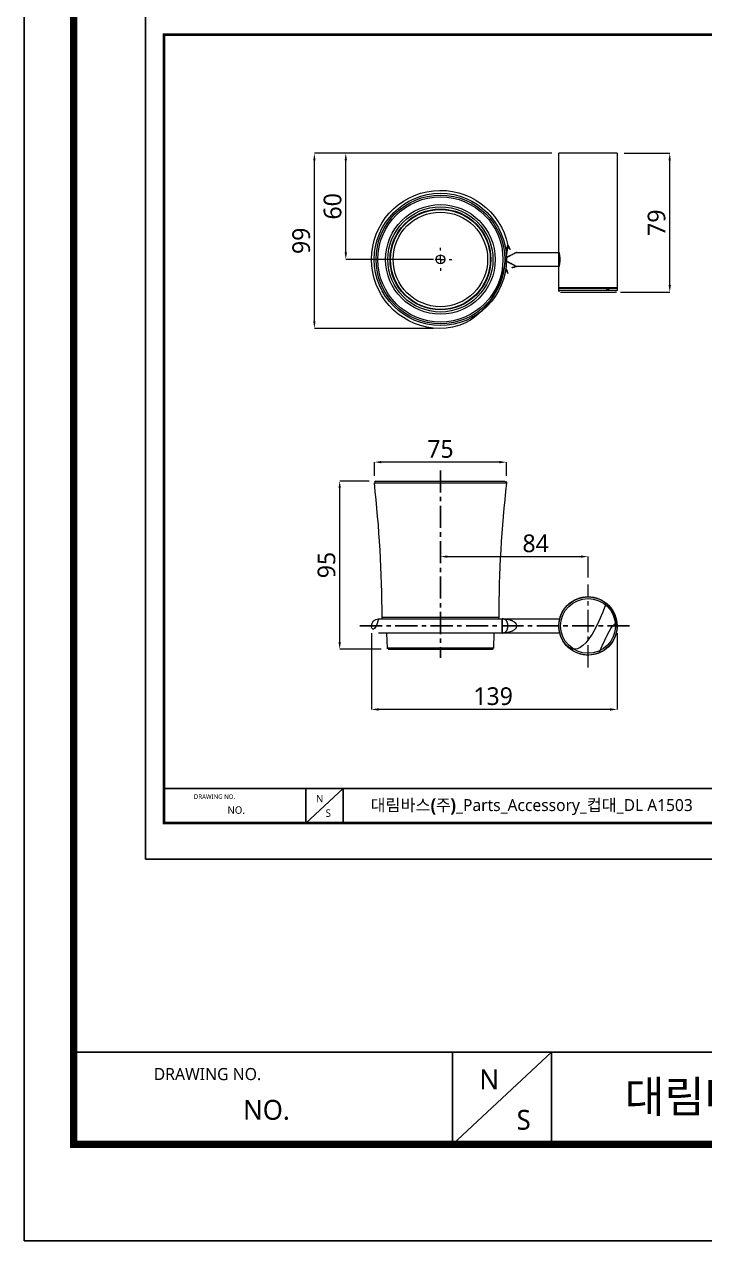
# Model space of a CAD drawing. Extents: x 16296675745 to 16296677481, y -37409619395 to -37409618123.
# Drawn here: x 16296675745 to 16296676130, y -37409619395 to -37409618708 of the extents above; entities that cross this region are included whole.
import ezdxf

# ---------------------------------------------------------------- set-up
doc = ezdxf.new("R2010")
doc.units = 0
doc.header["$LTSCALE"] = 10
doc.header["$MEASUREMENT"] = 0
doc.header["$PDMODE"] = 3
doc.header["$PDSIZE"] = -10
doc.linetypes.add('CENTER', pattern=[2, 1.25, -0.25, 0.25, -0.25])
doc.layers.get('0').update_dxf_attribs({"linetype": 'CONTINUOUS'})
doc.layers.get('DEFPOINTS').update_dxf_attribs({"linetype": 'CONTINUOUS'})
doc.styles.add('Daelim Dimension', font='')
doc.styles.get('Daelim Dimension').set_extended_font_data('NanumGothic')
doc.dimstyles.new('DEFAULT', dxfattribs={"dimscale": 2, "dimtxt": 2, "dimasz": 2, "dimexe": 0, "dimexo": 2, "dimgap": 1, "dimtad": 1, "dimdec": 1, "dimzin": 9, "dimdsep": 46, "dimtxsty": 'Daelim Dimension', "dimcen": 0.5, "dimclrd": 252, "dimclre": 252, "dimclrt": 3, "dimadec": 1, "dimazin": 0, "dimtfac": 1, "dimtdec": 1, "dimtix": 1, "dimtmove": 0, "dimatfit": 3, "dimfxl": 1, "dimtolj": 1, "dimtzin": 1, "dimlwd": 9, "dimlwe": 9, "dimarcsym": 0})

# ---------------------------------------------------------------- blocks, each defined once
blk = doc.blocks.new('SW_CENTERMARKSYMBOL_2')
at = {"color": 0, "linetype": 'Continuous', "lineweight": 0}
for p, q in [((-5, 0), (-6.5, 0)), ((0, 0), (-2.5, 0)), ((0, 5), (0, 6.5)), ((0, 0), (0, 2.5)), ((0, 0), (0, -2.5)), ((0, 0), (2.5, 0)), ((5, 0), (6.5, 0)), ((0, -5), (0, -6.5))]:
    blk.add_line(p, q, dxfattribs=at)
blk = doc.blocks.new('*D35')
at = {"color": 5, "lineweight": 9, "transparency": 16777216}
for p, q in [((16296675943.022381, -37409618962.977753), (16296675943.022381, -37409618955.190651)), ((16296676013.76973, -37409618955.190651), (16296675947.022381, -37409618955.190651)), ((16296676017.76973, -37409618962.977753), (16296676017.76973, -37409618955.190651))]:
    blk.add_line(p, q, dxfattribs=at)
at = {"color": 5, "transparency": 16777216}
for points in [[(16296675947.022381, -37409618954.523987), (16296675947.022381, -37409618955.857323), (16296675943.022381, -37409618955.190651)], [(16296676013.76973, -37409618954.523987), (16296676013.76973, -37409618955.857323), (16296676017.76973, -37409618955.190651)]]:
    blk.add_solid(points, dxfattribs=at)
at = {"layer": 'DEFPOINTS', "color": 0, "transparency": 16777216}
for p in [(16296675943.022381, -37409618955.190651), (16296675943.022381, -37409618966.977753), (16296676017.76973, -37409618966.977753)]:
    blk.add_point(p, dxfattribs=at)
at = {"color": 7, "transparency": 16777216, "insert": (16296675980.396061, -37409618947.804382), "char_height": 10, "attachment_point": 5, "style": 'Daelim Dimension'}
blk.add_mtext('\\A1;75', dxfattribs=at)
blk = doc.blocks.new('*D36')
at = {"color": 5, "lineweight": 9, "transparency": 16777216}
for p, q in [((16296675941.396061, -37409619051.779259), (16296675941.396061, -37409619094.981369)), ((16296676080.396061, -37409619051.779259), (16296676080.396061, -37409619094.981369)), ((16296676076.396061, -37409619094.981369), (16296675945.396061, -37409619094.981369))]:
    blk.add_line(p, q, dxfattribs=at)
at = {"color": 5, "transparency": 16777216}
for points in [[(16296675945.396061, -37409619094.314697), (16296675945.396061, -37409619095.648033), (16296675941.396061, -37409619094.981369)], [(16296676076.396061, -37409619094.314697), (16296676076.396061, -37409619095.648033), (16296676080.396061, -37409619094.981369)]]:
    blk.add_solid(points, dxfattribs=at)
at = {"layer": 'DEFPOINTS', "color": 0, "transparency": 16777216}
for p in [(16296675941.396061, -37409619047.779259), (16296676080.396061, -37409619047.779259), (16296675941.396061, -37409619094.981369)]:
    blk.add_point(p, dxfattribs=at)
at = {"color": 7, "transparency": 16777216, "insert": (16296676010.1947, -37409619087.530724), "char_height": 10, "attachment_point": 5, "style": 'Daelim Dimension'}
blk.add_mtext('\\A1;139', dxfattribs=at)
blk = doc.blocks.new('*D37')
at = {"color": 5, "lineweight": 9, "transparency": 16777216}
for p, q in [((16296675940.01608, -37409618965.86567), (16296675923.42717, -37409618965.86567)), ((16296675923.42717, -37409619056.86567), (16296675923.42717, -37409618969.86567)), ((16296675946.87967, -37409619060.86567), (16296675923.42717, -37409619060.86567))]:
    blk.add_line(p, q, dxfattribs=at)
at = {"color": 5, "transparency": 16777216}
for points in [[(16296675922.7605, -37409618969.86567), (16296675924.09383, -37409618969.86567), (16296675923.42717, -37409618965.86567)], [(16296675922.7605, -37409619056.86567), (16296675924.09383, -37409619056.86567), (16296675923.42717, -37409619060.86567)]]:
    blk.add_solid(points, dxfattribs=at)
at = {"layer": 'DEFPOINTS', "color": 0, "transparency": 16777216}
for p in [(16296675923.42717, -37409618965.86567), (16296675944.01608, -37409618965.86567), (16296675950.87967, -37409619060.86567)]:
    blk.add_point(p, dxfattribs=at)
at = {"color": 7, "transparency": 16777216, "insert": (16296675915.98368, -37409619013.36567), "char_height": 10, "attachment_point": 5, "rotation": 90, "style": 'Daelim Dimension'}
blk.add_mtext('\\A1;95', dxfattribs=at)
blk = doc.blocks.new('*D38')
at = {"color": 5, "lineweight": 9, "transparency": 16777216}
for p, q in [((16296675980.396061, -37409619004.592339), (16296675980.396061, -37409619008.592339)), ((16296675984.396061, -37409619008.592339), (16296676059.896061, -37409619008.592339)), ((16296676063.896061, -37409619020.319153), (16296676063.896061, -37409619008.592339))]:
    blk.add_line(p, q, dxfattribs=at)
at = {"color": 5, "transparency": 16777216}
for points in [[(16296675984.396061, -37409619007.925667), (16296675984.396061, -37409619009.259003), (16296675980.396061, -37409619008.592339)], [(16296676059.896061, -37409619007.925667), (16296676059.896061, -37409619009.259003), (16296676063.896061, -37409619008.592339)]]:
    blk.add_solid(points, dxfattribs=at)
at = {"layer": 'DEFPOINTS', "color": 0, "transparency": 16777216}
for p in [(16296675980.396061, -37409619008.592339), (16296676063.896061, -37409619008.592339), (16296676063.896061, -37409619024.319153)]:
    blk.add_point(p, dxfattribs=at)
at = {"color": 7, "transparency": 16777216, "insert": (16296676034.25857, -37409619001.148849), "char_height": 10, "attachment_point": 5, "style": 'Daelim Dimension'}
blk.add_mtext('\\A1;84', dxfattribs=at)
blk = doc.blocks.new('*D39')
at = {"color": 5, "lineweight": 9, "transparency": 16777216}
for p, q in [((16296676043.396061, -37409618780.619987), (16296675909.120331, -37409618780.619987)), ((16296675909.120331, -37409618875.619987), (16296675909.120331, -37409618784.619987)), ((16296675976.396061, -37409618879.619987), (16296675909.120331, -37409618879.619987))]:
    blk.add_line(p, q, dxfattribs=at)
at = {"color": 5, "transparency": 16777216}
for points in [[(16296675908.453659, -37409618784.619987), (16296675909.786989, -37409618784.619987), (16296675909.120331, -37409618780.619987)], [(16296675908.453659, -37409618875.619987), (16296675909.786989, -37409618875.619987), (16296675909.120331, -37409618879.619987)]]:
    blk.add_solid(points, dxfattribs=at)
at = {"layer": 'DEFPOINTS', "color": 0, "transparency": 16777216}
for p in [(16296675909.120331, -37409618780.619987), (16296676047.396061, -37409618780.619987), (16296675980.396061, -37409618879.619987)]:
    blk.add_point(p, dxfattribs=at)
at = {"color": 7, "transparency": 16777216, "insert": (16296675901.67684, -37409618830.119987), "char_height": 10, "attachment_point": 5, "rotation": 90, "style": 'Daelim Dimension'}
blk.add_mtext('\\A1;99', dxfattribs=at)
blk = doc.blocks.new('*D40')
at = {"color": 5, "lineweight": 9, "transparency": 16777216}
for p, q in [((16296676084.396061, -37409618780.619987), (16296676110.114071, -37409618780.619987)), ((16296676110.114071, -37409618855.119987), (16296676110.114071, -37409618784.619987)), ((16296676082.210251, -37409618859.119987), (16296676110.114071, -37409618859.119987))]:
    blk.add_line(p, q, dxfattribs=at)
at = {"color": 5, "transparency": 16777216}
for points in [[(16296676109.447399, -37409618784.619987), (16296676110.780741, -37409618784.619987), (16296676110.114071, -37409618780.619987)], [(16296676109.447399, -37409618855.119987), (16296676110.780741, -37409618855.119987), (16296676110.114071, -37409618859.119987)]]:
    blk.add_solid(points, dxfattribs=at)
at = {"layer": 'DEFPOINTS', "color": 0, "transparency": 16777216}
for p in [(16296676080.396061, -37409618780.619987), (16296676110.114071, -37409618780.619987), (16296676078.210251, -37409618859.119987)]:
    blk.add_point(p, dxfattribs=at)
at = {"color": 7, "transparency": 16777216, "insert": (16296676102.670589, -37409618819.869987), "char_height": 10, "attachment_point": 5, "rotation": 90, "style": 'Daelim Dimension'}
blk.add_mtext('\\A1;79', dxfattribs=at)
blk = doc.blocks.new('*D42')
at = {"color": 5, "lineweight": 9, "transparency": 16777216}
for p, q in [((16296676043.396061, -37409618780.619987), (16296675926.883659, -37409618780.619987)), ((16296675926.883659, -37409618836.619987), (16296675926.883659, -37409618784.619987)), ((16296675976.396061, -37409618840.619987), (16296675926.883659, -37409618840.619987))]:
    blk.add_line(p, q, dxfattribs=at)
at = {"color": 5, "transparency": 16777216}
for points in [[(16296675926.216999, -37409618784.619987), (16296675927.550329, -37409618784.619987), (16296675926.883659, -37409618780.619987)], [(16296675926.216999, -37409618836.619987), (16296675927.550329, -37409618836.619987), (16296675926.883659, -37409618840.619987)]]:
    blk.add_solid(points, dxfattribs=at)
at = {"layer": 'DEFPOINTS', "color": 0, "transparency": 16777216}
for p in [(16296675926.883659, -37409618780.619987), (16296676047.396061, -37409618780.619987), (16296675980.396061, -37409618840.619987)]:
    blk.add_point(p, dxfattribs=at)
at = {"color": 7, "transparency": 16777216, "insert": (16296675919.44018, -37409618810.619987), "char_height": 10, "attachment_point": 5, "rotation": 90, "style": 'Daelim Dimension'}
blk.add_mtext('\\A1;60', dxfattribs=at)

msp = doc.modelspace()

# ---------------------------------------------------------------- linework, layer by layer
at = {"color": 7, "linetype": 'Continuous', "lineweight": 15}
for p, q in [((16296676047.396061, -37409618836.469704), (16296676047.396061, -37409618780.619987)), ((16296676080.396061, -37409618780.619987), (16296676047.396061, -37409618780.619987)), ((16296676080.396061, -37409618780.619987), (16296676080.396061, -37409618856.619987)), ((16296676023.459, -37409618836.619987), (16296676047.433029, -37409618836.619987)), ((16296676047.396061, -37409618836.469994), (16296676047.396061, -37409618836.469704)), ((16296676047.433041, -37409618844.619987), (16296676023.459, -37409618844.619987)), ((16296676047.396061, -37409618856.619987), (16296676047.396061, -37409618844.769989)), ((16296676080.396061, -37409618856.619987), (16296676047.396061, -37409618856.619987)), ((16296676047.40922, -37409618858.128723), (16296676047.39782, -37409618856.821739)), ((16296676048.40918, -37409618859.119987), (16296676078.210251, -37409618859.119987)), ((16296676074.14352, -37409618856.821739), (16296676074.17028, -37409618856.969688)), ((16296676074.88142, -37409618856.786636), (16296676075.616409, -37409618856.786636)), ((16296676075.616409, -37409618856.786636), (16296676075.595869, -37409618856.909927)), ((16296676075.882151, -37409618856.969688), (16296676075.907261, -37409618856.821739)), ((16296676078.210251, -37409618859.119987), (16296676079.382931, -37409618859.119987)), ((16296676080.394291, -37409618856.821739), (16296676080.382891, -37409618858.128723)), ((16296675944.016081, -37409618965.865669), (16296676016.77603, -37409618965.865669)), ((16296676074.14352, -37409619034.849403), (16296676074.17028, -37409619034.872299)), ((16296676074.14352, -37409619034.849403), (16296676074.151449, -37409619034.856003)), ((16296676075.882151, -37409619036.444237), (16296676075.907261, -37409619036.468964)), ((16296676075.9, -37409619036.461617), (16296676075.907261, -37409619036.468964)), ((16296675945.396061, -37409619043.779259), (16296676015.396061, -37409619043.779259)), ((16296676015.396061, -37409619043.779259), (16296676047.888241, -37409619043.779259)), ((16296676015.396061, -37409619051.779259), (16296675945.396061, -37409619051.779259)), ((16296675950.37994, -37409619060.382317), (16296675950.09318, -37409619051.779259)), ((16296676010.69894, -37409619051.779259), (16296676010.41217, -37409619060.382317)), ((16296676047.888241, -37409619051.779259), (16296676015.396061, -37409619051.779259)), ((16296675950.879669, -37409619060.865669), (16296675980.396061, -37409619060.865669)), ((16296675980.396061, -37409619060.865669), (16296676009.912451, -37409619060.865669))]:
    msp.add_line(p, q, dxfattribs=at)
at = {"color": 8, "linetype": 'Continuous', "lineweight": 15}
for p, q in [((16296676047.39782, -37409618856.821739), (16296676074.14352, -37409618856.821739)), ((16296676080.382891, -37409618858.128723), (16296676047.40922, -37409618858.128723)), ((16296676075.907261, -37409618856.821739), (16296676080.394291, -37409618856.821739)), ((16296675943.022381, -37409618966.977753), (16296675980.396061, -37409618966.977753)), ((16296675980.396061, -37409618966.977753), (16296676017.76973, -37409618966.977753)), ((16296675980.396061, -37409619042.923981), (16296675947.42819, -37409619042.923981)), ((16296676013.36392, -37409619042.923981), (16296675980.396061, -37409619042.923981)), ((16296675980.396061, -37409619060.382317), (16296675950.37994, -37409619060.382317)), ((16296676010.41217, -37409619060.382317), (16296675980.396061, -37409619060.382317))]:
    msp.add_line(p, q, dxfattribs=at)
at = {"color": 1, "linetype": 'CENTER'}
for p, q in [((16296675980.396061, -37409618959.854736), (16296675980.396061, -37409619065.726593)), ((16296675934.881729, -37409619047.779259), (16296676089.506439, -37409619047.779259))]:
    msp.add_line(p, q, dxfattribs=at)
at = {"color": 1, "linetype": 'CENTER', "lineweight": 0}
msp.add_line((16296676063.896061, -37409619071.239357), (16296676063.896061, -37409619024.319153), dxfattribs=at)
at = {"color": 5}
for p, q in [((16296675823.98683, -37409619139.614609), (16296676348.17411, -37409619139.614609)), ((16296675772.947269, -37409619288.663177), (16296677170.780029, -37409619288.663177))]:
    msp.add_line(p, q, dxfattribs=at)
at = {"color": 5, "ltscale": 40}
for p, q in [((16296675904.337521, -37409619139.614609), (16296675904.337521, -37409619159.230949)), ((16296675904.337521, -37409619139.614609), (16296675904.337521, -37409619159.230949)), ((16296675925.331869, -37409619139.614609), (16296675904.337521, -37409619159.230949)), ((16296675925.331869, -37409619139.614609), (16296675904.337521, -37409619159.230949)), ((16296675925.331869, -37409619139.614609), (16296675925.331869, -37409619159.230949)), ((16296675925.331869, -37409619139.614609), (16296675925.331869, -37409619159.230949)), ((16296675987.21578, -37409619288.663177), (16296675987.21578, -37409619340.973419)), ((16296675987.21578, -37409619288.663177), (16296675987.21578, -37409619340.973419)), ((16296676043.20072, -37409619288.663177), (16296675987.21578, -37409619340.973419)), ((16296676043.20072, -37409619288.663177), (16296675987.21578, -37409619340.973419)), ((16296676043.20072, -37409619288.663177), (16296676043.20072, -37409619340.973419)), ((16296676043.20072, -37409619288.663177), (16296676043.20072, -37409619340.973419))]:
    msp.add_line(p, q, dxfattribs=at)
at = {"ltscale": 0.5}
for points in [[(16296675745.032089, -37409619395.241547), (16296677481.032089, -37409619395.241547), (16296677481.032089, -37409618123.241547), (16296675745.032089, -37409618123.241547)], [(16296675813.518641, -37409619179.581497), (16296676464.518641, -37409619179.581497), (16296676464.518641, -37409618702.581497), (16296675813.518641, -37409618702.581497)]]:
    msp.add_lwpolyline(points, close=True, dxfattribs=at)
at = {"color": 5, "linetype": 'ByBlock', "lineweight": 200}
for points, const_width in [([(16296675772.947269, -37409619340.775627), (16296677452.947269, -37409619340.775627), (16296677452.947269, -37409618152.775627), (16296675772.947269, -37409618152.775627)], 4), ([(16296675823.98683, -37409619159.156776), (16296676453.98683, -37409619159.156776), (16296676453.98683, -37409618713.656776), (16296675823.98683, -37409618713.656776)], 1.5)]:
    msp.add_lwpolyline(points, close=True, dxfattribs=dict(at, const_width=const_width))
at = {"color": 7, "linetype": 'Continuous', "lineweight": 15, "flags": 128}
for points in [[(16296676074.0193, -37409618856.619987), (16296676074.043671, -37409618856.623878), (16296676074.067089, -37409618856.635384), (16296676074.08865, -37409618856.65406), (16296676074.107519, -37409618856.679192), (16296676074.122959, -37409618856.709793), (16296676074.13438, -37409618856.744667), (16296676074.141319, -37409618856.782471), (16296676074.14352, -37409618856.821739)], [(16296675947.555889, -37409619043.779259), (16296675947.46771, -37409619043.398743), (16296675947.42819, -37409619042.923981)], [(16296676013.36392, -37409619042.923981), (16296676013.3244, -37409619043.398743), (16296676013.236231, -37409619043.779259)]]:
    msp.add_lwpolyline(points, dxfattribs=at)
at = {"color": 8, "linetype": 'Continuous', "lineweight": 15, "flags": 128}
for points in [[(16296676074.14352, -37409618856.821739), (16296676074.17248, -37409618856.814903), (16296676074.19499, -37409618856.808289), (16296676074.21011, -37409618856.802162), (16296676074.217211, -37409618856.796783), (16296676074.217699, -37409618856.794739)], [(16296676074.24004, -37409618856.921288), (16296676074.240419, -37409618856.926689), (16296676074.23406, -37409618856.935867), (16296676074.219801, -37409618856.946404), (16296676074.19824, -37409618856.957832), (16296676074.17028, -37409618856.969688)]]:
    msp.add_lwpolyline(points, dxfattribs=at)
at = {"color": 7, "linetype": 'Continuous', "lineweight": 15}
for centre, radius in [((16296675980.396061, -37409618840.619987), 37.379972), ((16296675980.396061, -37409618840.619987), 36.379972), ((16296675980.396061, -37409618840.619987), 35.386272), ((16296675980.396061, -37409618840.619987), 30.975817), ((16296675980.396061, -37409618840.619987), 29.734385), ((16296675980.396061, -37409618840.619987), 28.494565), ((16296675980.396061, -37409618840.619987), 28.230557), ((16296675980.396061, -37409618840.619987), 26.731389), ((16296675980.396061, -37409618840.619987), 2.5), ((16296676063.896061, -37409619047.779259), 16.5), ((16296676063.896061, -37409619047.779259), 16.486834), ((16296676063.896061, -37409619047.779259), 15.486872)]:
    msp.add_circle(centre, radius, dxfattribs=at)
for centre, radius, start, end in [((16296675980.396061, -37409618840.619987), 39, 11.767991422, 348.204332588), ((16296676023.465771, -37409618831.619987), 5, 192.047653324, 269.905797989), ((16296676023.465771, -37409618849.619987), 5, 90.057482882, 168.122142305), ((16296676047.597811, -37409618856.819992), 0.2, 90, 180.500085537), ((16296676048.40918, -37409618858.119987), 1, 180.500085537, 270), ((16296676074.0193, -37409618856.819992), 0.2, 7.235382105, 90), ((16296676075.578251, -37409618857.709938), 0.800205, 67.679963037, 88.738772018), ((16296676075.78586, -37409618856.787712), 0.169462, 98.212297956, 179.638052845), ((16296676075.59347, -37409618858.199661), 1.413203, 77.170996944, 89.069960602), ((16296676075.729, -37409618856.796967), 0.179968, 352.090346505, 79.545557722), ((16296676079.382931, -37409618858.119987), 1, 270, 359.499914463), ((16296676080.1943, -37409618856.819992), 0.2, 359.499914463, 90), ((16296675944.016081, -37409618966.865669), 1, 90, 186.4349981), ((16296675247.43268, -37409619045.431313), 700, 0.205015508, 6.4349981), ((16296676713.35943, -37409619045.431313), 700, 173.5650019, 179.794984492), ((16296676016.77603, -37409618966.865669), 1, 353.5650019, 90), ((16296676063.896061, -37409619047.779259), 16.498247, 51.601953556, 292.44012274), ((16296676063.896061, -37409619047.779259), 16.498239, 51.601953556, 43.278660133), ((16296676063.896061, -37409619047.779259), 16.498247, 292.44012274, 43.278660133), ((16296676074.0193, -37409619035.006126), 0.2, 48.643959856, 51.601953556), ((16296676075.76166, -37409619036.606056), 0.2, 43.278660133, 46.236323684), ((16296675945.396061, -37409619047.779259), 4, 90, 270), ((16296675950.879669, -37409619060.365669), 0.5, 181.909312348, 270), ((16296676009.912451, -37409619060.365669), 0.5, 270, 358.090687652)]:
    msp.add_arc(centre, radius, start, end, dxfattribs=at)
at = {"color": 8, "linetype": 'Continuous', "lineweight": 15}
for points, knots in [([(16296676018.561781, -37409618832.669563), (16296676018.564659, -37409618832.661583), (16296676018.571079, -37409618832.643829), (16296676018.540701, -37409618832.727829), (16296676018.485979, -37409618832.878853), (16296676018.412951, -37409618833.079552), (16296676018.31711, -37409618833.341797), (16296676018.192419, -37409618833.68145), (16296676017.958969, -37409618834.310112), (16296676017.699301, -37409618835.00174), (16296676017.49312, -37409618835.534081), (16296676017.41419, -37409618835.737862)], [0, 0, 0, 0, 0.0538899596, 0.1199075176, 0.2205613065, 0.3251833577, 0.3560889762, 0.4925408957, 0.6324432747, 0.8593011348, 1, 1, 1, 1]), ([(16296676017.698811, -37409618839.559067), (16296676017.925489, -37409618839.452713), (16296676018.415859, -37409618839.222603), (16296676019.15452, -37409618838.860687), (16296676020.00738, -37409618838.437363), (16296676020.75864, -37409618838.055183), (16296676021.404421, -37409618837.720886), (16296676021.901661, -37409618837.460419), (16296676022.399229, -37409618837.196609), (16296676022.769199, -37409618836.998047), (16296676023.04192, -37409618836.850754), (16296676023.237949, -37409618836.744339), (16296676023.388479, -37409618836.662247), (16296676023.460831, -37409618836.622688), (16296676023.459511, -37409618836.623413), (16296676023.459009, -37409618836.623688)], [0, 0, 0, 0, 0.0931512668, 0.2015204902, 0.310254015, 0.4561967119, 0.5301010912, 0.6044014153, 0.6915243276, 0.7803481617, 0.8119144761, 0.8685335292, 0.9269661897, 0.9728029453, 1, 1, 1, 1]), ([(16296676017.442471, -37409618845.572563), (16296676017.51613, -37409618845.763992), (16296676017.640881, -37409618846.088203), (16296676017.80834, -37409618846.530144), (16296676017.949921, -37409618846.906647), (16296676018.08552, -37409618847.270317), (16296676018.19986, -37409618847.579338), (16296676018.29344, -37409618847.833733), (16296676018.368771, -37409618848.039421), (16296676018.436411, -37409618848.224854), (16296676018.49033, -37409618848.373192), (16296676018.53056, -37409618848.484154), (16296676018.558359, -37409618848.560959), (16296676018.57287, -37409618848.601097), (16296676018.569969, -37409618848.593071), (16296676018.569321, -37409618848.591293)], [0, 0, 0, 0, 0.1355307355, 0.2295228102, 0.3238777383, 0.4197050044, 0.5162513626, 0.5829836678, 0.6501714938, 0.7192034295, 0.7891106112, 0.8471161713, 0.9059405033, 0.9791379289, 1, 1, 1, 1]), ([(16296676023.459009, -37409618844.616287), (16296676023.460779, -37409618844.617264), (16296676023.46739, -37409618844.62088), (16296676023.436069, -37409618844.603752), (16296676023.37001, -37409618844.567673), (16296676023.27224, -37409618844.514313), (16296676023.05723, -37409618844.397507), (16296676022.79648, -37409618844.256577), (16296676022.47039, -37409618844.08165), (16296676022.11952, -37409618843.894951), (16296676021.62883, -37409618843.636063), (16296676021.04689, -37409618843.333199), (16296676020.37986, -37409618842.991913), (16296676019.56933, -37409618842.583847), (16296676018.687469, -37409618842.146957), (16296676017.99394, -37409618841.820053), (16296676017.728979, -37409618841.695152)], [0, 0, 0, 0, 0.0166288432, 0.0621446453, 0.0625177192, 0.1272384554, 0.1714899998, 0.233568958, 0.2968915031, 0.3563537712, 0.4162613233, 0.5383206518, 0.6255927132, 0.7132349451, 0.8904422521, 1, 1, 1, 1]), ([(16296676075.595869, -37409618856.909927), (16296676075.584391, -37409618856.956383), (16296676075.546789, -37409618857.108459), (16296676075.43368, -37409618857.337318), (16296676075.23852, -37409618857.529961), (16296676075.05875, -37409618857.622543), (16296676074.952009, -37409618857.61042), (16296676074.92804, -37409618857.607697)], [0, 0, 0, 0, 0.1180573867, 0.3865711275, 0.6546091505, 0.9224307326, 1, 1, 1, 1])]:
    msp.add_open_spline(points, degree=3, knots=knots, dxfattribs=at)
at = {"color": 7, "linetype": 'Continuous', "lineweight": 15}
for points, knots in [([(16296676047.396061, -37409618836.469994), (16296676047.395651, -37409618836.468262), (16296676047.395229, -37409618836.466423), (16296676047.400209, -37409618836.486572), (16296676047.40048, -37409618836.487701)], [0, 0, 0, 0, 0.944058923, 1, 1, 1, 1]), ([(16296676047.396061, -37409618844.769989), (16296676047.396749, -37409618844.767212), (16296676047.39887, -37409618844.758797), (16296676047.41852, -37409618844.68029), (16296676047.449961, -37409618844.550407), (16296676047.48905, -37409618844.384453), (16296676047.53787, -37409618844.167282), (16296676047.59281, -37409618843.902359), (16296676047.636209, -37409618843.679749), (16296676047.680401, -37409618843.435791), (16296676047.724581, -37409618843.169487), (16296676047.76709, -37409618842.884537), (16296676047.806669, -37409618842.58316), (16296676047.842291, -37409618842.266548), (16296676047.87311, -37409618841.933487), (16296676047.897409, -37409618841.592796), (16296676047.914591, -37409618841.249184), (16296676047.924471, -37409618840.904991), (16296676047.92692, -37409618840.554764), (16296676047.92169, -37409618840.208504), (16296676047.90723, -37409618839.813118), (16296676047.87969, -37409618839.373123), (16296676047.84029, -37409618838.949478), (16296676047.787149, -37409618838.493767), (16296676047.73233, -37409618838.114532), (16296676047.659559, -37409618837.681679), (16296676047.599951, -37409618837.370583), (16296676047.54427, -37409618837.104538), (16296676047.493071, -37409618836.8722), (16296676047.45042, -37409618836.691063), (16296676047.42042, -37409618836.567833), (16296676047.400841, -37409618836.488937), (16296676047.397869, -37409618836.477173), (16296676047.396061, -37409618836.469994)], [0, 0, 0, 0, 0.0258851555, 0.0782649628, 0.1050107923, 0.1308901031, 0.1832286654, 0.2099227847, 0.236295748, 0.2628477017, 0.2896761884, 0.3168838831, 0.343545518, 0.370396496, 0.3978535117, 0.4255242467, 0.4517530761, 0.4781732551, 0.5048922281, 0.5320213886, 0.5576354667, 0.5964579169, 0.6358987987, 0.6617847338, 0.7141249016, 0.7408105055, 0.7941627522, 0.8212397124, 0.8487104577, 0.9019735245, 0.9293373582, 0.9569169008, 1, 1, 1, 1]), ([(16296676074.17028, -37409618856.969688), (16296676074.17465, -37409618856.987343), (16296676074.210649, -37409618857.132767), (16296676074.32336, -37409618857.388618), (16296676074.56085, -37409618857.660103), (16296676074.8505, -37409618857.814957), (16296676075.156321, -37409618857.835693), (16296676075.444241, -37409618857.720413), (16296676075.6828, -37409618857.481453), (16296676075.821951, -37409618857.208473), (16296676075.86809, -37409618857.025482), (16296676075.882151, -37409618856.969688)], [0, 0, 0, 0, 0.0181101489, 0.1492617343, 0.2811952524, 0.4137443369, 0.546196129, 0.6785229918, 0.8105231891, 0.9422289997, 1, 1, 1, 1]), ([(16296676074.21179, -37409618856.738327), (16296676074.21446, -37409618856.770287), (16296676074.219709, -37409618856.833153), (16296676074.237961, -37409618856.891121), (16296676074.246929, -37409618856.919617)], [0, 0, 0, 0, 0.5082874148, 1, 1, 1, 1]), ([(16296676074.250549, -37409618856.917999), (16296676074.26602, -37409618856.987747), (16296676074.30628, -37409618857.169273), (16296676074.460871, -37409618857.401833), (16296676074.66968, -37409618857.567688), (16296676074.83152, -37409618857.633072), (16296676074.9133, -37409618857.614227), (16296676074.92573, -37409618857.611366)], [0, 0, 0, 0, 0.1636934424, 0.4260360322, 0.6879499218, 0.9525729191, 1, 1, 1, 1]), ([(16296676074.555731, -37409618857.459152), (16296676074.602369, -37409618857.417732), (16296676074.71666, -37409618857.316238), (16296676074.830429, -37409618857.073914), (16296676074.865561, -37409618856.876007), (16296676074.88142, -37409618856.786636)], [0, 0, 0, 0, 0.2744055409, 0.6723548345, 1, 1, 1, 1]), ([(16296676075.016741, -37409618856.619987), (16296676075.00132, -37409618856.622208), (16296676074.97048, -37409618856.626648), (16296676074.929251, -37409618856.661278), (16296676074.89801, -37409618856.712189), (16296676074.88505, -37409618856.757896), (16296676074.881849, -37409618856.783287), (16296676074.88142, -37409618856.786636)], [0, 0, 0, 0, 0.2411629793, 0.4823401532, 0.7231407965, 0.9633579563, 1, 1, 1, 1]), ([(16296676074.92573, -37409618857.611366), (16296676074.986971, -37409618857.605667), (16296676075.11595, -37409618857.593674), (16296676075.30649, -37409618857.44606), (16296676075.46825, -37409618857.194862), (16296676075.5634, -37409618856.897812), (16296676075.56484, -37409618856.699348), (16296676075.56542, -37409618856.619987)], [0, 0, 0, 0, 0.1916375717, 0.40366868, 0.630870248, 0.8523925588, 1, 1, 1, 1]), ([(16296676074.17028, -37409619034.872299), (16296676074.17465, -37409619034.875977), (16296676074.210649, -37409619034.906281), (16296676074.32336, -37409619034.999496), (16296676074.56085, -37409619035.199341), (16296676074.8505, -37409619035.452003), (16296676075.156321, -37409619035.730881), (16296676075.444241, -37409619036.005608), (16296676075.6828, -37409619036.242233), (16296676075.821951, -37409619036.383713), (16296676075.86809, -37409619036.430092), (16296676075.882151, -37409619036.444237)], [0, 0, 0, 0, 0.0181101489, 0.1492617343, 0.2811952524, 0.4137443369, 0.546196129, 0.6785229918, 0.8105231891, 0.9422289997, 1, 1, 1, 1]), ([(16296676015.396061, -37409619043.779259), (16296676015.398661, -37409619043.779259), (16296676015.514931, -37409619043.779343), (16296676015.742559, -37409619043.78965), (16296676016.073601, -37409619043.836884), (16296676016.398161, -37409619043.920059), (16296676016.693529, -37409619044.035362), (16296676016.96055, -37409619044.178047), (16296676017.200979, -37409619044.342697), (16296676017.435711, -37409619044.546043), (16296676017.63788, -37409619044.766792), (16296676017.808399, -37409619044.993973), (16296676017.949909, -37409619045.21595), (16296676018.08552, -37409619045.46933), (16296676018.19986, -37409619045.728447), (16296676018.29344, -37409619045.984062), (16296676018.368771, -37409619046.22847), (16296676018.43639, -37409619046.497353), (16296676018.490391, -37409619046.774323), (16296676018.530371, -37409619047.052872), (16296676018.559151, -37409619047.348686), (16296676018.57424, -37409619047.682243), (16296676018.569521, -37409619048.03183), (16296676018.54814, -37409619048.3386), (16296676018.518061, -37409619048.597763), (16296676018.48233, -37409619048.825859), (16296676018.43857, -37409619049.046341), (16296676018.39464, -37409619049.22818), (16296676018.341209, -37409619049.421654), (16296676018.27688, -37409619049.623161), (16296676018.190359, -37409619049.851044), (16296676018.096849, -37409619050.061722), (16296676017.97716, -37409619050.295181), (16296676017.828609, -37409619050.53791), (16296676017.64855, -37409619050.778526), (16296676017.45974, -37409619050.986214), (16296676017.233191, -37409619051.191467), (16296676016.96707, -37409619051.379883), (16296676016.658609, -37409619051.540222), (16296676016.339911, -37409619051.656433), (16296676016.023411, -37409619051.730553), (16296676015.7113, -37409619051.770638), (16296676015.504471, -37409619051.77919), (16296676015.398661, -37409619051.779259), (16296676015.396061, -37409619051.779259)], [0, 0, 0, 0, 0.000935855, 0.0417565185, 0.0826380696, 0.1237406357, 0.1649385226, 0.197558276, 0.2302580415, 0.2632728297, 0.2964373905, 0.3185759551, 0.3407999848, 0.3633708039, 0.3861109954, 0.4018288891, 0.4176540747, 0.4339136153, 0.4503793084, 0.4640417351, 0.4778970125, 0.4951376781, 0.5128832282, 0.5286597471, 0.5406379755, 0.5527447247, 0.56520748, 0.5777710691, 0.5851567266, 0.6014141356, 0.6177945874, 0.6344816996, 0.6512462013, 0.6782833574, 0.7055021187, 0.7331477859, 0.7608942308, 0.8015555028, 0.8423901576, 0.8836365146, 0.9249829849, 0.9619999397, 0.999064145, 1, 1, 1, 1]), ([(16296676015.396061, -37409619051.779259), (16296676015.40192, -37409619051.779259), (16296676015.876221, -37409619051.779121), (16296676016.87726, -37409619051.743378), (16296676018.12402, -37409619051.593086), (16296676019.154921, -37409619051.379967), (16296676020.007219, -37409619051.144882), (16296676020.758671, -37409619050.863136), (16296676021.404421, -37409619050.543083), (16296676021.901661, -37409619050.244308), (16296676022.39925, -37409619049.868896), (16296676022.76915, -37409619049.493263), (16296676023.042, -37409619049.129402), (16296676023.237341, -37409619048.799873), (16296676023.390579, -37409619048.39875), (16296676023.46409, -37409619048.005722), (16296676023.471319, -37409619047.639633), (16296676023.436081, -37409619047.399857), (16296676023.369989, -37409619047.112289), (16296676023.27224, -37409619046.836731), (16296676023.05723, -37409619046.446503), (16296676022.79648, -37409619046.097481), (16296676022.47039, -37409619045.764343), (16296676022.11952, -37409619045.474899), (16296676021.62883, -37409619045.137367), (16296676021.046909, -37409619044.827164), (16296676020.379801, -37409619044.551102), (16296676019.56966, -37409619044.279907), (16296676018.441971, -37409619044.012161), (16296676016.98394, -37409619043.821312), (16296676015.93371, -37409619043.779411), (16296676015.40192, -37409619043.779259), (16296676015.396061, -37409619043.779259)], [0, 0, 0, 0, 0.0009046757, 0.0731804232, 0.1549342868, 0.1961726986, 0.2375497403, 0.2930862187, 0.32120951, 0.3494834725, 0.382636894, 0.4164375778, 0.4284497029, 0.4499953019, 0.4722310442, 0.4896735887, 0.5063284119, 0.5235745366, 0.5237158958, 0.548238849, 0.5650059413, 0.5885279139, 0.6125210868, 0.6350515848, 0.6577508027, 0.7039995844, 0.7370673275, 0.7702753297, 0.8374199073, 0.9179495617, 0.9990953243, 1, 1, 1, 1])]:
    msp.add_open_spline(points, degree=3, knots=knots, dxfattribs=at)

# ---------------------------------------------------------------- block references
at = {"color": 1, "linetype": 'Continuous', "lineweight": 0, "xscale": -1}
msp.add_blockref('SW_CENTERMARKSYMBOL_2', (16296675980.396061, -37409618840.619987), dxfattribs=at)

# ---------------------------------------------------------------- texts
at = {"color": 5, "ltscale": 40, "style": 'Daelim Dimension'}
for height, p in [(2.56901127, (16296675840.95973, -37409619145.549294)), (6.85069672, (16296675818.208349, -37409619304.489014))]:
    msp.add_text('DRAWING NO.', height=height, dxfattribs=at).set_placement(p)
at = {"attachment_point": 1, "style": 'Daelim Dimension'}
for s, insert, char_height, width in [('NO.', (16296675859.93012, -37409619149.751053), 4.2041236, 26.37394471), ('N', (16296675910.04771, -37409619143.29232), 4.204124, 5.86731056), ('S', (16296675915.45385, -37409619151.469841), 4.204124, 5.86731056), ('N', (16296676002.44294, -37409619298.470398), 11.210996, 15.6461615), ('NO.', (16296675868.79603, -37409619315.693657), 11.2109962, 70.33051922), ('S', (16296676023.4797, -37409619321.321259), 11.210996, 15.6461615)]:
    msp.add_mtext(s, dxfattribs=dict(at, insert=insert, char_height=char_height, width=width))
at = {"color": 2, "attachment_point": 1, "style": 'Daelim Dimension'}
for s, insert, char_height, width in [('{\\fPretendard Variable SemiBold|b0|i0|c129|p2;대림바스(주)}_Parts_Accessory_{\\fGulim|b0|i0|c129|p50;컵대}_DL A1503', (16296675940.859091, -37409619145.660728), 6.75662715, 260.66283526), ('{\\fPretendard Variable SemiBold|b0|i0|c129|p2;대림바스(주)}_Parts_Accessory_{\\fGulim|b0|i0|c129|p50;액세서리}4{\\fGulim|b0|i0|c129|p50;품}_DL A1500', (16296676084.60663, -37409619304.786163), 18.0176724, 729.2543326)]:
    msp.add_mtext(s, dxfattribs=dict(at, insert=insert, char_height=char_height, width=width))

# ---------------------------------------------------------------- dimensions: what is measured, and where the dimension line sits
for base, p1, p2, angle, picture, middle in [((16296675909.120331, -37409618780.619987), (16296675980.396061, -37409618879.619987), (16296676047.396061, -37409618780.619987), 90, '*D39', (16296675909.120331, -37409618830.119987)), ((16296675926.883659, -37409618780.619987), (16296675980.396061, -37409618840.619987), (16296676047.396061, -37409618780.619987), 90, '*D42', (16296675926.883671, -37409618810.619987)), ((16296675943.022381, -37409618955.190651), (16296676017.76973, -37409618966.977753), (16296675943.022381, -37409618966.977753), 180, '*D35', (16296675980.396061, -37409618955.190651)), ((16296676063.8960609436, -37409619008.592338562), (16296675980.3960609436, -37409619008.592338562), (16296676063.8960609436, -37409619024.319152832), 180, '*D38', (16296676034.2585697174, -37409619008.592338562)), ((16296675941.396061, -37409619094.981369), (16296676080.396061, -37409619047.779259), (16296675941.396061, -37409619047.779259), 180, '*D36', (16296676010.1947, -37409619094.981369))]:
    dim = msp.add_linear_dim(base=base, p1=p1, p2=p2, angle=angle, dimstyle='DEFAULT', override={"dimtxt": 5, "dimdec": 0, "dimclrd": 5, "dimclre": 5, "dimclrt": 7})
    dim.commit()
    dim.dimension.update_dxf_attribs({"geometry": picture, "text_midpoint": middle, "dimtype": 160})
for base, p1, p2, picture, middle in [((16296676110.1140708923, -37409618780.6199874878), (16296676078.2102508545, -37409618859.1199874878), (16296676080.3960609436, -37409618780.6199874878), '*D40', (16296676102.670589447, -37409618819.8699874878)), ((16296675923.42717, -37409618965.865669), (16296675950.879669, -37409619060.865669), (16296675944.016081, -37409618965.865669), '*D37', (16296675915.983681, -37409619013.365669))]:
    dim = msp.add_linear_dim(base=base, p1=p1, p2=p2, angle=90, dimstyle='DEFAULT', override={"dimtxt": 5, "dimdec": 0, "dimclrd": 5, "dimclre": 5, "dimclrt": 7})
    dim.commit()
    dim.dimension.update_dxf_attribs({"geometry": picture, "text_midpoint": middle})

doc.saveas('drawing.dxf')
